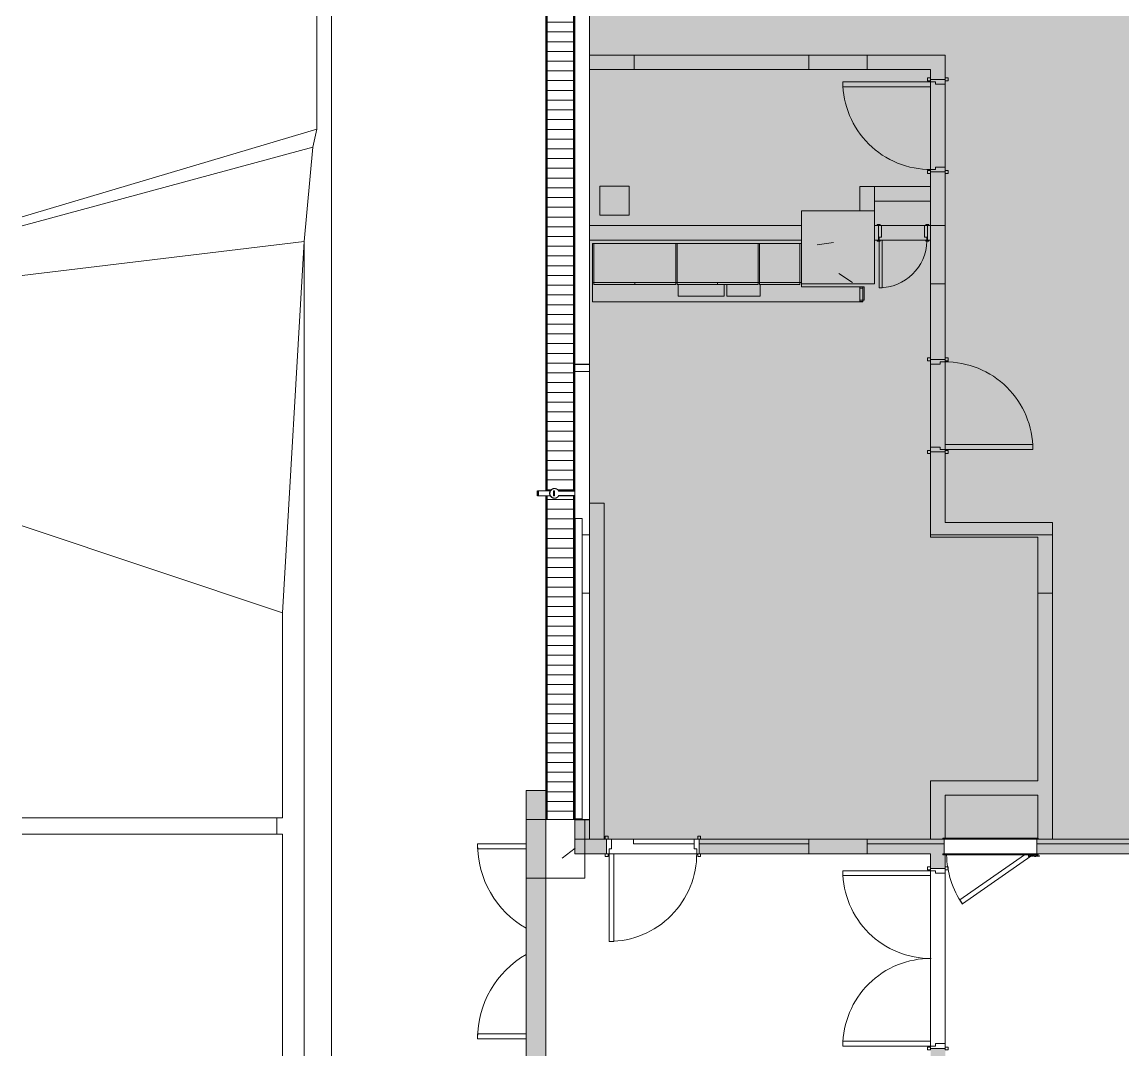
# Model space of a CAD drawing. Header units: millimetres. Extents: x -57519 to 497916, y -349472 to 446842.
# Drawn here: x 431770 to 443070, y 31742 to 42297 of the extents above; entities that cross this region are included whole.
import ezdxf

# ---------------------------------------------------------------- set-up
doc = ezdxf.new("R2010")
doc.units = ezdxf.units.MM
for name, color, linetype, lineweight in [('A-DETL-GENF', 92, 'Continuous', 5), ('A-DETL-THIN', 151, 'Continuous', 9), ('A-DOOR', 31, 'Continuous', 5), ('A-DOOR-FRAM', 31, 'Continuous', 5), ('A-FLOR', 192, 'Continuous', 5), ('A-GENM', 13, 'Continuous', 5), ('A-GLAZ-CWMG', 51, 'Continuous', 20), ('A-WALL', 113, 'Continuous', 20), ('A-WALL-PATT', 111, 'Continuous', 20), ('I-FURN', 30, 'Continuous', 5), ('Q-CASE', 31, 'Continuous', 5), ('S-BEAM', 12, 'Continuous', 20), ('S-COLS', 52, 'Continuous', 20), ('S-STRS', 31, 'Continuous', 5)]:
    doc.layers.add(name, color=color, linetype=linetype, lineweight=lineweight)
pattern_1 = [(50, (399805.4, 0), (3643.68, -318.78), [381, -4191]), (355, (399805.4, 0), (-704.86, 3821.14), [304.8, -3352.8]), (100.451, (400109, -26.6), (2938.85, 3502.33), [323.8, -3561.8]), (46.184, (399805.4, 1016), (5421.58, -840.86), [571.5, -6286.5]), (96.636, (400257, 946), (4748.05, 4948.55), [485.7, -5342.7]), (351.184, (399805.4, 1016), (4748.1, 4948.5), [457.2, -5029.2]), (21, (400313.4, 762), (3032.29, -2045.3), [381, -4191]), (326, (400313.4, 762), (1236.04, 3683.76), [304.8, -3352.8]), (71.451, (400566, 591.6), (4268.34, 1638.42), [323.8, -3561.8]), (37.5, (399805.4, 0), (61.772, 1691.1), [167.64, -3144.52, 167.64, -3235.96, -3365.5]), (37.5, (399805.4, 0), (61.772, 1691.1), [-6715.76, 167.64, -3197.86]), (7.5, (399805.4, 0), (1336.393, 2003.61), [167.64, -1772.92, 167.64, -3068.32, -1282.7]), (7.5, (399805.4, 0), (1336.393, 2003.61), [-5176.52, 167.64, -1115.06]), (327.5, (398672.6, 0), (2711.818, -114.58), [167.64, -1102.36, 167.64, -3794.76, -5257.8]), (327.5, (398672.6, 0), (2711.818, -114.58), [-5232.4, 167.64, -5090.16]), (317.5, (398164.6, 0), (2962.59, 508.53), [167.64, -1483.36, 167.64, -2463.8, -3733.8]), (317.5, (398164.6, 0), (2962.59, 508.53), [-4282.44, 167.64, -3566.16])]

# ---------------------------------------------------------------- blocks, each defined once
blk = doc.blocks.new('DLN-Double Door__X03_ - _M50_2000 x 2450 _WH_-V919-1_F SINGLE OCCUPANCY DIAGRAM')
at = {"layer": 'A-DOOR', "color": 253}
for p, q in [((-1000, -575), (-1000, -1075)), ((-950, -1075), (-950, -575)), ((950, -1075), (950, -575)), ((1000, -575), (1000, -1075)), ((-1000, -1075), (-950, -1075)), ((1000, -1075), (950, -1075))]:
    blk.add_line(p, q, dxfattribs=at)
for centre, start, end in [((-1000, -75), 270, 329.9692), ((1000, -75), 210.0308, 270)]:
    blk.add_arc(centre, 1000, start, end, dxfattribs=at)
blk = doc.blocks.new('DLN-Double Door__X03_ - _M31_1800 x 2450 _WH_-16954920-1_F SINGLE OCCUPANCY DIAGRAM')
at = {"layer": 'A-DOOR', "color": 253}
for p, q in [((-850, -75), (-900, -75)), ((-900, -75), (-900, -975)), ((-850, -975), (-850, -75)), ((850, -75), (900, -75)), ((850, -975), (850, -75)), ((900, -75), (900, -975)), ((-900, -975), (-850, -975)), ((900, -975), (850, -975))]:
    blk.add_line(p, q, dxfattribs=at)
for centre, start, end in [((-900, -75), 270, 0.5), ((900, -75), 179.5, 270)]:
    blk.add_arc(centre, 900, start, end, dxfattribs=at)
at = {"layer": 'A-DOOR-FRAM', "color": 253}
for p, q in [((-910, 105), (-940, 105)), ((-940, 105), (-940, 75)), ((-940, 75), (-910, 75)), ((-875, 75), (-925, 75)), ((-925, 75), (-925, -75)), ((-910, 75), (-910, 105)), ((-875, -25), (-875, 75)), ((875, 75), (875, -25)), ((925, 75), (875, 75)), ((940, 105), (910, 105)), ((910, 105), (910, 75)), ((910, 75), (940, 75)), ((925, -75), (925, 75)), ((940, 75), (940, 105)), ((-910, -75), (-940, -75)), ((-940, -75), (-940, -105)), ((-940, -105), (-910, -105)), ((-925, -75), (-900, -75)), ((-910, -105), (-910, -75)), ((-900, -75), (-900, -25)), ((-900, -25), (-875, -25)), ((875, -25), (900, -25)), ((900, -25), (900, -75)), ((900, -75), (925, -75)), ((940, -75), (910, -75)), ((910, -75), (910, -105)), ((910, -105), (940, -105)), ((940, -105), (940, -75))]:
    blk.add_line(p, q, dxfattribs=at)
blk = doc.blocks.new('DLN-Single Door__X01_ - _M01_ 900 x 2450 _WH_-16935545-1_F SINGLE OCCUPANCY DIAGRAM')
at = {"layer": 'A-DOOR', "color": 191}
for p, q in [((-460, 105), (-490, 105)), ((-490, 105), (-490, 75)), ((-490, 75), (-460, 75)), ((-460, 75), (-460, 105)), ((490, 105), (460, 105)), ((460, 105), (460, 75)), ((460, 75), (490, 75)), ((490, 75), (490, 105)), ((-460, -75), (-490, -75)), ((-490, -75), (-490, -105)), ((-490, -105), (-460, -105)), ((-460, -105), (-460, -75)), ((-400, -75), (-450, -75)), ((-450, -75), (-450, -975)), ((-400, -975), (-400, -75)), ((490, -75), (460, -75)), ((460, -75), (460, -105)), ((460, -105), (490, -105)), ((490, -105), (490, -75)), ((-450, -975), (-400, -975))]:
    blk.add_line(p, q, dxfattribs=at)
blk.add_arc((-450, -75), 900, 270, 0.5, dxfattribs=at)
at = {"layer": 'A-DOOR-FRAM', "color": 191}
for p, q in [((-425, 75), (-475, 75)), ((-475, 75), (-475, -75)), ((-425, -25), (-425, 75)), ((425, 75), (425, -25)), ((475, 75), (425, 75)), ((475, -75), (475, 75)), ((-475, -75), (-450, -75)), ((-450, -75), (-450, -25)), ((-450, -25), (-425, -25)), ((425, -25), (450, -25)), ((450, -25), (450, -75)), ((450, -75), (475, -75))]:
    blk.add_line(p, q, dxfattribs=at)
blk = doc.blocks.new('DLN-Single Door__X01_ - _M05_ 900 x 2450 _WH_-V968-1_F SINGLE OCCUPANCY DIAGRAM')
at = {"layer": 'A-DOOR', "color": 191}
for p, q in [((-460, 105), (-490, 105)), ((-490, 105), (-490, 75)), ((-490, 75), (-460, 75)), ((-460, 75), (-460, 105)), ((490, 105), (460, 105)), ((460, 105), (460, 75)), ((460, 75), (490, 75)), ((490, 75), (490, 105))]:
    blk.add_line(p, q, dxfattribs=at)
at = {"layer": 'A-DOOR', "color": 253}
for p, q in [((-460, -75), (-490, -75)), ((-490, -75), (-490, -105)), ((-490, -105), (-460, -105)), ((-460, -105), (-460, -75)), ((-400, -75), (-450, -75)), ((-450, -75), (-450, -975)), ((-400, -975), (-400, -75)), ((490, -75), (460, -75)), ((460, -75), (460, -105)), ((460, -105), (490, -105)), ((490, -105), (490, -75)), ((-450, -975), (-400, -975))]:
    blk.add_line(p, q, dxfattribs=at)
blk.add_arc((-450, -75), 900, 270, 0.5, dxfattribs=at)
at = {"layer": 'A-DOOR-FRAM', "color": 191}
for p, q in [((-425, 75), (-475, 75)), ((475, 75), (425, 75))]:
    blk.add_line(p, q, dxfattribs=at)
at = {"layer": 'A-DOOR-FRAM', "color": 253}
for p, q in [((-475, 75), (-475, -75)), ((-425, -25), (-425, 75)), ((425, 75), (425, -25)), ((475, -75), (475, 75)), ((-475, -75), (-450, -75)), ((-450, -75), (-450, -25)), ((-450, -25), (-425, -25)), ((425, -25), (450, -25)), ((450, -25), (450, -75)), ((450, -75), (475, -75))]:
    blk.add_line(p, q, dxfattribs=at)
blk = doc.blocks.new('Rectangular Mullion - DLN_8 x 75mm _WD_-16434437-1_F SINGLE OCCUPANCY DIAGRAM')
at = {"layer": 'A-GLAZ-CWMG', "lineweight": 5}
for p, q in [((37640, 37199), (37715, 37199)), ((37640, 34115), (37640, 37199)), ((37715, 34115), (37715, 37199)), ((37715, 34115), (37640, 34115))]:
    blk.add_line(p, q, dxfattribs=at)
blk = doc.blocks.new('Rectangular Mullion - DLN_75 x 150mm _WD_-STUR_ OPENING-18440581-1_F SINGLE OCCUPANCY DIAGRAM')
at = {"layer": 'A-GLAZ-CWMG', "color": 253, "lineweight": 5}
for p, q in [((-75, 75), (0, 75)), ((-75, -75), (-75, 75)), ((0, 75), (0, -75))]:
    blk.add_line(p, q, dxfattribs=at)
at = {"layer": 'A-GLAZ-CWMG', "color": 191, "lineweight": 5}
blk.add_line((0, -75), (-75, -75), dxfattribs=at)
blk = doc.blocks.new('Rectangular Mullion - DLN_135 x 150mm _WD_-STUR_ OPENING-18440606-1_F SINGLE OCCUPANCY DIAGRAM')
at = {"layer": 'A-GLAZ-CWMG', "color": 253, "lineweight": 5}
blk.add_line((37639, 44707), (37639, 43707), dxfattribs=at)
at = {"layer": 'A-GLAZ-CWMG', "color": 191, "lineweight": 5}
blk.add_line((37789, 43707), (37789, 44707), dxfattribs=at)
blk = doc.blocks.new('Rectangular Mullion - DLN_135 x 150mm _WD_-STUR_ OPENING-18440621-1_F SINGLE OCCUPANCY DIAGRAM')
at = {"layer": 'A-GLAZ-CWMG', "color": 253, "lineweight": 5}
for p, q in [((37639, 39707), (37639, 38782)), ((37639, 38782), (37789, 38782))]:
    blk.add_line(p, q, dxfattribs=at)
at = {"layer": 'A-GLAZ-CWMG', "color": 191, "lineweight": 5}
blk.add_line((37789, 38782), (37789, 39707), dxfattribs=at)
blk = doc.blocks.new('DLN-Access Panel__AP02_ - _AP02a_ 900 x 1100 _WH_-14594547-1_F SINGLE OCCUPANCY DIAGRAM')
at = {"layer": 'A-DOOR', "color": 253}
for p, q in [((-414, 100), (287, 591)), ((287, 591), (316, 550)), ((316, 550), (-349, 85)), ((-465, 100), (-503, 100)), ((-503, 100), (-503, 95)), ((-503, 95), (-465, 95)), ((-490, 75), (-490, 85)), ((490, 85), (-490, 85)), ((-490, 75), (490, 75)), ((-465, 97), (-465, 85)), ((-450, 85), (-450, 97)), ((-405, 100), (-443, 100)), ((-443, 100), (-443, 95)), ((-443, 95), (-405, 95)), ((-436, 85), (-421, 95)), ((-405, 97), (-405, 85)), ((-390, 85), (-390, 97)), ((490, 75), (490, 85))]:
    blk.add_line(p, q, dxfattribs=at)
at = {"layer": 'A-DOOR', "color": 191}
for p, q in [((-490, -85), (-490, -75)), ((490, -75), (-490, -75)), ((-490, -85), (490, -85)), ((490, -85), (490, -75))]:
    blk.add_line(p, q, dxfattribs=at)
at = {"layer": 'A-DOOR', "color": 253}
for centre, radius, start, end in [((-450, 75), 900, 0.6535, 35), ((-458, 97), 7.5, 360, 160.5288), ((-458, 97), 7.5, 360, 180), ((-458, 97), 2, 0, 180), ((-398, 97), 7.5, 360, 160.5288), ((-398, 97), 7.5, 360, 180), ((-398, 97), 2, 0, 180)]:
    blk.add_arc(centre, radius, start, end, dxfattribs=at)
at = {"layer": 'A-DOOR-FRAM', "color": 253}
for p, q in [((-475, 75), (-475, -75)), ((475, 75), (475, -75))]:
    blk.add_line(p, q, dxfattribs=at)
blk = doc.blocks.new('DLN_Counter-03 - 2850 _W_-14682126-1_F SINGLE OCCUPANCY DIAGRAM')
at = {"layer": 'I-FURN', "color": 191}
for p, q in [((-1350, -400), (-1350, 0)), ((-511, 0), (-1350, 0)), ((-511, 0), (-511, -400)), ((-496, -400), (-496, 0)), ((335, 0), (-496, 0)), ((335, 0), (335, -400)), ((350, -400), (350, 0)), ((765, 0), (350, 0)), ((765, 0), (765, -400)), ((-1365, -400), (-1365, 0)), ((-1365, 0), (-1350, 0)), ((-1350, 0), (-1350, -400)), ((-511, -400), (-511, 0)), ((-511, 0), (-496, 0)), ((-496, 0), (-496, -400)), ((335, -400), (335, 0)), ((335, 0), (350, 0)), ((350, 0), (350, -400)), ((765, -400), (765, 0)), ((765, 0), (780, 0)), ((780, 0), (780, -400)), ((-1365, -400), (-1350, -400)), ((-1365, -400), (-1365, -600)), ((-1350, -400), (-511, -400)), ((-1350, -420), (-1350, -400)), ((-1350, -400), (-931, -400)), ((-1350, -420), (-931, -420)), ((-931, -400), (-931, -420)), ((-931, -420), (-931, -400)), ((-931, -400), (-511, -400)), ((-931, -420), (-511, -420)), ((-511, -400), (-511, -420)), ((-511, -400), (-496, -400)), ((-496, -400), (335, -400)), ((-496, -420), (-496, -400)), ((-496, -400), (-81, -400)), ((-496, -420), (-81, -420)), ((-485, -540), (-485, -420)), ((-81, -400), (-81, -420)), ((-81, -420), (-81, -400)), ((-81, -400), (335, -400)), ((-81, -420), (335, -420)), ((-15, -420), (-15, -540)), ((15, -540), (15, -420)), ((335, -400), (335, -420)), ((335, -400), (350, -400)), ((350, -420), (350, -400)), ((350, -400), (765, -400)), ((350, -400), (765, -400)), ((350, -420), (765, -420)), ((355, -420), (355, -540)), ((765, -400), (765, -420)), ((765, -400), (780, -400)), ((780, -445), (780, -415)), ((1380, -445), (780, -445)), ((1380, -445), (1410, -445)), ((1380, -600), (1380, -445)), ((1410, -580), (1410, -445)), ((1410, -445), (1425, -445)), ((1425, -445), (1425, -580)), ((-15, -540), (-485, -540)), ((355, -540), (15, -540)), ((1380, -460), (1410, -460)), ((-1365, -600), (1380, -600)), ((1380, -580), (1410, -580)), ((1380, -595), (1410, -595)), ((1380, -600), (1410, -600)), ((1410, -580), (1410, -595)), ((1425, -580), (1410, -580)), ((1410, -595), (1410, -600))]:
    blk.add_line(p, q, dxfattribs=at)
blk = doc.blocks.new('DLN-Surface Channel-S1 - 300x150 _WD_-16397748-1_F SINGLE OCCUPANCY DIAGRAM')
at = {"layer": 'Q-CASE'}
h = blk.add_hatch(dxfattribs=at)
h.set_pattern_fill('FP_839', color=256, style=0, pattern_type=2)
h.set_pattern_definition([(270, (399805.45, 609.6), (100, 6e-15), [])])
h.paths.add_polyline_path([(23440, 135), (23302, 135), (23302, 120), (21300, 120), (21300, -135), (23440, -135), (23440, 120)], flags=0)
h.paths.add_polyline_path([(-5100, -135), (-5100, 135), (-8426, 135), (-8425, -19), (-8411, -32), (-8402, -54), (-8405, -77), (-8423, -100), (-8425, -108), (-8425, -135), (-5539, -135)], flags=0)
h.paths.add_polyline_path([(-8472, -17), (-8475, -17), (-8475, 135), (-23440, 135), (-23440, -135), (-8475, -134), (-8477, -100), (-8490, -87), (-8498, -65), (-8495, -42), (-8482, -23), (-8474, -18)], flags=0)
for p, q in [((-23440, 140), (-8474, 140)), ((-8474, 135), (-23440, 135)), ((-8426, 140), (-5100, 140)), ((-5100, 135), (-8426, 135)), ((-23440, -135), (-8475, -135)), ((-8475, -140), (-23440, -140)), ((-23440, -150), (-8475, -150)), ((-8425, -135), (-5100, -135)), ((-5100, -140), (-8425, -140)), ((-8425, -150), (-5400, -150))]:
    blk.add_line(p, q, dxfattribs=at)
blk = doc.blocks.new('Structural Framing 2 - Structural Framing 2-14365667-1_F SINGLE OCCUPANCY DIAGRAM')
at = {"layer": 'S-BEAM', "color": 191, "lineweight": 5}
for p, q in [((38246, 41957), (38246, 41807)), ((40039, 41807), (40039, 41957)), ((40639, 41807), (40639, 41957)), ((38246, 40207), (37789, 40207))]:
    blk.add_line(p, q, dxfattribs=at)
at = {"layer": 'S-BEAM', "color": 253, "lineweight": 5}
for p, q in [((37639, 38707), (37639, 37482)), ((37639, 37479), (37639, 37436)), ((37639, 37433), (37639, 37032)), ((37715, 37032), (37789, 37032)), ((37639, 34107), (37639, 36432)), ((37715, 36432), (37789, 36432)), ((37739, 34107), (37639, 34107)), ((37789, 34107), (37739, 34107)), ((40039, 33857), (40039, 33907)), ((40639, 33857), (40639, 33907)), ((40039, 33757), (40039, 33857)), ((40639, 33757), (40639, 33857))]:
    blk.add_line(p, q, dxfattribs=at)
blk = doc.blocks.new('DLN-Single Door - _AP11_ 450 x2000 _WH_-15258265-1_F SINGLE OCCUPANCY DIAGRAM')
at = {"layer": 'A-DOOR', "color": 191}
for p, q in [((-235, 85), (-265, 85)), ((-265, 85), (-265, 75)), ((-265, 75), (-235, 75)), ((-235, 75), (-235, 85)), ((265, 85), (235, 85)), ((235, 85), (235, 75)), ((235, 75), (265, 75)), ((265, 75), (265, 85)), ((-235, -75), (-265, -75)), ((-265, -75), (-265, -85)), ((-265, -85), (-235, -85)), ((-245, -85), (-245, -565)), ((-215, -75), (-235, -75)), ((-235, -85), (-235, -75)), ((-215, -565), (-215, -75)), ((265, -75), (235, -75)), ((235, -75), (235, -85)), ((235, -85), (265, -85)), ((265, -85), (265, -75)), ((-245, -565), (-215, -565))]:
    blk.add_line(p, q, dxfattribs=at)
blk.add_arc((-245, -75), 490, 270, 358.7894, dxfattribs=at)
at = {"layer": 'A-DOOR-FRAM', "color": 191}
for p, q in [((-220, 75), (-250, 75)), ((-250, 75), (-250, -75)), ((-220, -45), (-220, 75)), ((220, 75), (220, -45)), ((250, 75), (220, 75)), ((250, -75), (250, 75)), ((-250, -75), (-245, -75)), ((-245, -75), (-245, -45)), ((-245, -45), (-220, -45)), ((220, -45), (245, -45)), ((245, -45), (245, -75)), ((245, -75), (250, -75))]:
    blk.add_line(p, q, dxfattribs=at)
blk = doc.blocks.new('DLN_Banner hook - DLN_Banner hook-13170166-1_F SINGLE OCCUPANCY DIAGRAM')
at = {"layer": 'A-GENM', "color": 253}
for p, q in [((-25, 0), (-25, -167)), ((-25, 0), (-25, 0)), ((-25, 0), (-25, 0)), ((-24, 0), (-22, 0)), ((22, 0), (-22, 0)), ((-22, 0), (-22, -167)), ((22, -167), (22, 0)), ((22, 0), (25, 0)), ((25, 0), (24, 0)), ((25, -167), (25, 0)), ((25, -210), (-25, -210)), ((-25, -210), (-25, -220)), ((-25, -220), (25, -220)), ((25, -220), (25, -210)), ((-25, -375), (-25, -251)), ((25, -251), (25, -375)), ((25, -375), (-25, -375)), ((-25, -375), (-25, -385)), ((-25, -385), (25, -385)), ((-25, -385), (-25, -385)), ((-25, -386), (25, -386)), ((25, -385), (25, -375)), ((25, -385), (25, -385))]:
    blk.add_line(p, q, dxfattribs=at)
at = {"layer": 'A-GENM', "color": 253, "flags": 128}
for points in [[(-25, -167), (-27, -168), (-28, -169), (-30, -170), (-32, -171), (-33, -173), (-35, -174), (-36, -175), (-37, -177), (-39, -178), (-40, -180), (-41, -181), (-42, -183), (-43, -185), (-44, -187), (-45, -188), (-46, -190), (-47, -192), (-47, -194), (-48, -196), (-48, -198), (-49, -200), (-49, -202), (-50, -204), (-50, -206), (-50, -208), (-50, -210), (-50, -212), (-50, -214), (-50, -216), (-49, -218), (-49, -220), (-49, -222), (-48, -223), (-48, -225), (-47, -227), (-46, -229), (-45, -231), (-45, -233), (-44, -235), (-43, -236), (-41, -238), (-40, -240), (-39, -241), (-38, -243), (-36, -244), (-35, -246), (-34, -247), (-32, -248), (-31, -250), (-29, -251), (-27, -252), (-26, -253), (-24, -254), (-22, -255), (-20, -256), (-18, -256), (-17, -257), (-15, -258), (-13, -258), (-11, -259), (-9, -259), (-7, -260), (-5, -260), (-3, -260), (-1, -260), (0, -260)], [(0, -260), (2, -260), (4, -260), (6, -260), (8, -259), (10, -259), (12, -259), (14, -258), (16, -257), (18, -257), (19, -256), (21, -255), (23, -254), (25, -253), (27, -252), (28, -251), (30, -250), (31, -249), (33, -248), (34, -246), (36, -245), (37, -243), (39, -242), (40, -240), (41, -239), (42, -237), (43, -235), (44, -234), (45, -232), (46, -230), (47, -228), (47, -226), (48, -224), (48, -222), (49, -220), (49, -218), (50, -217), (50, -215), (50, -213), (50, -211), (50, -209), (50, -207), (50, -205), (49, -203), (49, -201), (49, -199), (48, -197), (48, -195), (47, -193), (46, -191), (45, -189), (45, -187), (44, -186), (43, -184), (42, -182), (40, -181), (39, -179), (38, -177), (37, -176), (35, -175), (34, -173), (32, -172), (31, -171), (29, -169), (27, -168), (26, -167), (25, -167)]]:
    blk.add_lwpolyline(points, dxfattribs=at)
at = {"layer": 'A-GENM', "color": 253}
for start, end in [(116.7332, 270), (270, 63.2668)]:
    blk.add_arc((0, -210), 48.5, start, end, dxfattribs=at)

msp = doc.modelspace()

# ---------------------------------------------------------------- hatches: boundary and pattern name
at = {"layer": 'A-DETL-GENF', "transparency": 33554585}
msp.add_hatch(color=201, dxfattribs=at).paths.add_polyline_path([(488604.7, 23590.5), (488604.7, 34332.5), (487469.7, 34332.5), (487469.7, 39682.5), (486244.7, 39682.5), (486244.7, 52007.5), (462944.7, 52007.5), (462944.7, 45707.5), (437594.7, 45707.5), (437594.7, 33907.5), (444694.7, 33907.5), (444694.7, 31607.5), (476494.7, 31607.5), (476494.7, 29767.5), (475294.7, 29767.5), (475294.7, 27367.5), (476494.7, 27367.5), (476494.7, 26157.5), (478644.7, 26157.5), (478644.7, 23590.5), (487915.4, 23590.5)], flags=0)
at = {"layer": 'A-WALL-PATT', "lineweight": 5, "transparency": 33554432}
for points in [[(437679.7, 33907.5), (437744.7, 33907.5), (437744.7, 37357.5), (437594.7, 37357.5), (437594.7, 33907.5)], [(437594.7, 33907.5), (437594.7, 34107.5), (437444.7, 34107.5), (437444.7, 33907.5)], [(437444.7, 33757.5), (437769.7, 33757.5), (437769.7, 33907.5), (437444.7, 33907.5)]]:
    msp.add_hatch(color=253, dxfattribs=at).paths.add_polyline_path(points, flags=0)
at = {"layer": 'A-WALL-PATT', "lineweight": 5}
msp.add_hatch(color=253, dxfattribs=at).paths.add_polyline_path([(437144.7, 7407.5), (437144.7, 34407.5), (436944.7, 34407.5), (436944.7, 29012.5), (436994.7, 29012.5), (436994.7, 29002.5), (436944.7, 29002.5), (436944.7, 23612.5), (436994.7, 23612.5), (436994.7, 23602.5), (436944.7, 23602.5), (436944.7, 18212.5), (436994.7, 18212.5), (436994.7, 18202.5), (436944.7, 18202.5), (436944.7, 12812.5), (436994.7, 12812.5), (436994.7, 12802.5), (436944.7, 12802.5), (436944.7, 7407.5)], flags=0)
at = {"layer": 'A-WALL-PATT', "lineweight": 5, "transparency": 33554432}
h = msp.add_hatch(color=253, dxfattribs=at)
h.paths.add_polyline_path([(438719.7, 33757.5), (441234.7, 33757.5), (441234.7, 33907.5), (438719.7, 33907.5), (438719.7, 33807.5)], flags=0)
h.paths.add_polyline_path([(442199.7, 33757.5), (446769.7, 33757.5), (446769.7, 33907.5), (442184.7, 33907.5), (442184.7, 33757.5)], flags=0)
h.paths.add_polyline_path([(447719.7, 33757.5), (448894.7, 33757.5), (448894.7, 33907.5), (447719.7, 33907.5), (447719.7, 33857.5)], flags=0)
h = msp.add_hatch(color=253, dxfattribs=at)
h.paths.add_polyline_path([(441094.7, 31607.5), (441244.7, 31607.5), (441244.7, 31757.5), (441094.7, 31757.5), (441094.7, 31688.2)], flags=0)
h.paths.add_polyline_path([(441219.7, 33607.5), (441244.7, 33607.5), (441244.7, 33747.5), (441219.7, 33747.5), (441219.7, 33757.5), (441094.7, 33757.5), (441094.7, 33607.5), (441144.7, 33607.5)], flags=0)
at = {"layer": 'S-COLS', "lineweight": 5}
h = msp.add_hatch(dxfattribs=at)
h.set_pattern_fill('FP_846', color=253, style=0, pattern_type=2)
h.set_pattern_definition(pattern_1)
h.paths.add_polyline_path([(440519.7, 39607.5), (440519.7, 40357.5), (439769.7, 40357.5), (439769.7, 39607.5), (440142.3, 39607.5)], flags=0)
h = msp.add_hatch(dxfattribs=at)
h.set_pattern_fill('FP_846', color=253, style=0, pattern_type=2)
h.set_pattern_definition(pattern_1)
h.paths.add_polyline_path([(436944.7, 33507.5), (437544.7, 33507.5), (437544.7, 34107.5), (436944.7, 34107.5), (436944.7, 34005.7)], flags=0)

# ---------------------------------------------------------------- linework, layer by layer
at = {"layer": 'A-DETL-THIN', "lineweight": 5}
for p, q in [((437594.7, 45707.5), (437594.7, 33907.5)), ((437594.7, 33907.5), (444694.7, 33907.5))]:
    msp.add_line(p, q, dxfattribs=at)
at = {"layer": 'A-FLOR'}
for p, q in [((437144.7, 52457.4), (437144.7, 37482.5)), ((434794.8, 51475.3), (434794.7, 41195.8)), ((434944.4, 5557.5), (434944.8, 51475.3)), ((437594.7, 42116.8), (437594.7, 41957.5)), ((437594.7, 41957.5), (441244.7, 41957.5)), ((441094.7, 41807.5), (437594.7, 41807.5)), ((437594.7, 41807.5), (437594.7, 40207.5)), ((434794.7, 41195.8), (431769.7, 40295.3)), ((434794.7, 41195.8), (434754.7, 41012.5)), ((431769.7, 40204.2), (434754.7, 41012.5)), ((434754.7, 41012.5), (434664.7, 40041.7)), ((441094.7, 40207.5), (441094.7, 40742.5)), ((437699.7, 40312.5), (437699.7, 40612.5)), ((437699.7, 40612.5), (437999.7, 40612.5)), ((437999.7, 40612.5), (437999.7, 40312.5)), ((437999.7, 40312.5), (437699.7, 40312.5)), ((437594.7, 40207.5), (439769.7, 40207.5)), ((439769.7, 40207.5), (437594.7, 40207.5)), ((441244.7, 40207.5), (441094.7, 40207.5)), ((434664.7, 40041.7), (431769.7, 39693.9)), ((434444.7, 36231.9), (434664.7, 40041.7)), ((439769.7, 40057.5), (437594.7, 40057.5)), ((437594.7, 40057.5), (437594.7, 39799.4)), ((440561.7, 40057.5), (440519.7, 40057.5)), ((441094.7, 40057.5), (441061.7, 40057.5)), ((441094.7, 38847.5), (441094.7, 40057.5)), ((441094.7, 39607.5), (441244.7, 39607.5)), ((437444.7, 38707.5), (437444.7, 37481.9)), ((437594.7, 38707.5), (437594.7, 33907.5)), ((437144.7, 37432.5), (437144.7, 34407.5)), ((437444.7, 37479.3), (437444.7, 37435.7)), ((437444.7, 37433.3), (437444.7, 34107.5)), ((431769.7, 37123.5), (434444.7, 36231.9)), ((441244.7, 37157.5), (442344.7, 37157.5)), ((442344.7, 37157.5), (442344.7, 33907.5)), ((437444.7, 37032.5), (437444.7, 36432.5)), ((437594.7, 37032.5), (437520.1, 37032.5)), ((442344.7, 37032.5), (441094.7, 37032.5)), ((442194.7, 37007.5), (441094.7, 37007.5)), ((442194.7, 34507.5), (442194.7, 37007.5)), ((437520.1, 36432.5), (437594.7, 36432.5)), ((442194.7, 36432.5), (442344.7, 36432.5)), ((434444.7, 36231.9), (434444.7, 34124.6)), ((441094.7, 33907.5), (441094.7, 34507.5)), ((441094.7, 34507.5), (442194.7, 34507.5)), ((442194.7, 34357.5), (441244.7, 34357.5)), ((441244.7, 34357.5), (441244.7, 33917.5)), ((442194.7, 33917.5), (442194.7, 34357.5)), ((434444.7, 34124.6), (431769.7, 34124.6)), ((437594.7, 34107.5), (437144.7, 34107.5)), ((431769.7, 33957.6), (434444.7, 33957.6)), ((434444.7, 33957.6), (434444.7, 15846.6)), ((437754.7, 33907.5), (438664.8, 33907.5)), ((438044.7, 33857.5), (438044.7, 33907.5)), ((438734.7, 33907.5), (441094.7, 33907.5)), ((442184.7, 33907.5), (442194.7, 33907.5)), ((442344.7, 33907.5), (446754.7, 33907.5)), ((438664.8, 33857.5), (438044.7, 33857.5)), ((439844.7, 33857.5), (438719.7, 33857.5)), ((439844.7, 33757.5), (439844.7, 33857.5)), ((441234.7, 33857.5), (440444.7, 33857.5)), ((440444.7, 33857.5), (440444.7, 33757.5)), ((446769.7, 33857.5), (442184.7, 33857.5)), ((437754.7, 33757.5), (437544.7, 33757.5)), ((441244.7, 33747.5), (441244.7, 33607.5))]:
    msp.add_line(p, q, dxfattribs=at)
at = {"layer": 'A-WALL', "color": 191, "lineweight": 5}
for p, q in [((437594.7, 42116.8), (437594.7, 39799.4)), ((441244.7, 41722.5), (441244.7, 41957.5)), ((441094.7, 41807.5), (441094.7, 41722.5)), ((441094.7, 41707.5), (441244.7, 41707.5)), ((441094.7, 40782.5), (441094.7, 41682.5)), ((441244.7, 41657.5), (441244.7, 40807.5)), ((441244.7, 40757.5), (441094.7, 40757.5)), ((441244.7, 38847.5), (441244.7, 40742.5)), ((440369.7, 40607.5), (440369.7, 40357.5)), ((440519.7, 40607.5), (440369.7, 40607.5)), ((441094.7, 40607.5), (440519.7, 40607.5)), ((440519.7, 40357.5), (440519.7, 40607.5)), ((440519.7, 40457.5), (441094.7, 40457.5)), ((440369.7, 40357.5), (440519.7, 40357.5)), ((437594.7, 40207.5), (437594.7, 40057.5)), ((439769.7, 40057.5), (439769.7, 40207.5)), ((440546.7, 40207.5), (440519.7, 40207.5)), ((440519.7, 40207.5), (440519.7, 40057.5)), ((440561.7, 40057.5), (440561.7, 40207.5)), ((440591.7, 40207.5), (441031.7, 40207.5)), ((441061.7, 40207.5), (441061.7, 40057.5)), ((441094.7, 40207.5), (441076.7, 40207.5)), ((441094.7, 40207.5), (441094.7, 40057.5)), ((441056.7, 40057.5), (440566.7, 40057.5)), ((441094.7, 38832.5), (441244.7, 38832.5)), ((441094.7, 37932.5), (441094.7, 38782.5)), ((441244.7, 38807.5), (441244.7, 37907.5)), ((437594.7, 38707.5), (437594.7, 33907.5)), ((441244.7, 37882.5), (441094.7, 37882.5)), ((441094.7, 37867.5), (441094.7, 37007.5)), ((441244.7, 37157.5), (441244.7, 37867.5)), ((437744.7, 37357.5), (437594.7, 37357.5)), ((437744.7, 33907.5), (437744.7, 37357.5)), ((441094.7, 34507.5), (441094.7, 33907.5)), ((441244.7, 33917.5), (441244.7, 34357.5)), ((441219.7, 33907.5), (441094.7, 33907.5)), ((442344.7, 33907.5), (442199.7, 33907.5))]:
    msp.add_line(p, q, dxfattribs=at)
at = {"layer": 'A-WALL', "color": 253, "lineweight": 5}
for p, q in [((437444.7, 38707.5), (437444.7, 37481.9)), ((437444.7, 37479.3), (437444.7, 37435.7)), ((437444.7, 33757.5), (437444.7, 37433.3)), ((437444.7, 34107.5), (437594.7, 34107.5)), ((437754.7, 33907.5), (437444.7, 33907.5)), ((437769.7, 33757.5), (437769.7, 33907.5)), ((438719.7, 33907.5), (438719.7, 33757.5)), ((437444.7, 33757.5), (437544.7, 33757.5)), ((438694.7, 33757.5), (437794.7, 33757.5)), ((438734.7, 33757.5), (441094.7, 33757.5)), ((441094.7, 33757.5), (441094.7, 33622.5)), ((442199.7, 33757.5), (444544.7, 33757.5)), ((441094.7, 33607.5), (441244.7, 33607.5)), ((441094.7, 31782.5), (441094.7, 33582.5)), ((441244.7, 33557.5), (441244.7, 31807.5)), ((441244.7, 31757.5), (441094.7, 31757.5))]:
    msp.add_line(p, q, dxfattribs=at)
at = {"layer": 'A-WALL', "color": 53}
for p, q in [((437144.7, 34407.5), (436944.7, 34407.5)), ((436944.7, 34407.5), (436944.7, 29012.5)), ((437144.7, 12607.5), (437144.7, 34407.5))]:
    msp.add_line(p, q, dxfattribs=at)
at = {"layer": 'S-COLS', "color": 221}
for p, q in [((440519.7, 40357.5), (439769.7, 40357.5)), ((439769.7, 40357.5), (439769.7, 40022.5)), ((440519.7, 39607.5), (440519.7, 40357.5)), ((439769.7, 39622.5), (439769.7, 39607.5)), ((439769.7, 39607.5), (440519.7, 39607.5))]:
    msp.add_line(p, q, dxfattribs=at)
at = {"layer": 'S-COLS', "color": 53}
for p, q in [((437544.7, 34107.5), (436944.7, 34107.5)), ((436944.7, 34107.5), (436944.7, 33507.5)), ((437544.7, 33507.5), (437544.7, 34107.5)), ((436944.7, 33507.5), (437544.7, 33507.5))]:
    msp.add_line(p, q, dxfattribs=at)
at = {"layer": 'S-STRS'}
for p, q in [((434944.7, 41882.4), (434944.7, 49057.5)), ((434664.7, 40021.7), (434664.7, 40041.7)), ((434664.7, 5230.8), (434664.7, 40021.7)), ((434384.7, 33957.6), (434384.7, 34124.6))]:
    msp.add_line(p, q, dxfattribs=at)

# ---------------------------------------------------------------- block references
at = {"layer": 'A-DOOR', "color": 191}
for p, rotation in [((441169.7, 41232.5), 270), ((441169.7, 38357.5), 89.99999999999999)]:
    msp.add_blockref('DLN-Single Door__X01_ - _M01_ 900 x 2450 _WH_-16935545-1_F SINGLE OCCUPANCY DIAGRAM', p, dxfattribs=dict(at, rotation=rotation))
for name, p in [('DLN-Single Door - _AP11_ 450 x2000 _WH_-15258265-1_F SINGLE OCCUPANCY DIAGRAM', (440811.7, 40132.5)), ('DLN-Single Door__X01_ - _M05_ 900 x 2450 _WH_-V968-1_F SINGLE OCCUPANCY DIAGRAM', (438244.7, 33832.5))]:
    msp.add_blockref(name, p, dxfattribs=at)
at = {"layer": 'A-DOOR', "color": 253}
for name, p, rotation in [('DLN-Access Panel__AP02_ - _AP02a_ 900 x 1100 _WH_-14594547-1_F SINGLE OCCUPANCY DIAGRAM', (441709.7, 33832.5), 180), ('DLN-Double Door__X03_ - _M50_2000 x 2450 _WH_-V919-1_F SINGLE OCCUPANCY DIAGRAM', (437519.7, 32857.5), 270.0000000000002), ('DLN-Double Door__X03_ - _M31_1800 x 2450 _WH_-16954920-1_F SINGLE OCCUPANCY DIAGRAM', (441169.7, 32682.5), 270)]:
    msp.add_blockref(name, p, dxfattribs=dict(at, rotation=rotation))
at = {"layer": 'A-GENM', "color": 253, "rotation": 269.9999999999998}
msp.add_blockref('DLN_Banner hook - DLN_Banner hook-13170166-1_F SINGLE OCCUPANCY DIAGRAM', (437444.7, 37457.5), dxfattribs=at)
at = {"layer": 'A-GLAZ-CWMG', "color": 191, "lineweight": 5}
for name, p in [('Rectangular Mullion - DLN_135 x 150mm _WD_-STUR_ OPENING-18440606-1_F SINGLE OCCUPANCY DIAGRAM', (399805.4, -2000)), ('Rectangular Mullion - DLN_135 x 150mm _WD_-STUR_ OPENING-18440606-1_F SINGLE OCCUPANCY DIAGRAM', (399805.4, -3000)), ('Rectangular Mullion - DLN_135 x 150mm _WD_-STUR_ OPENING-18440606-1_F SINGLE OCCUPANCY DIAGRAM', (399805.4, -4000)), ('Rectangular Mullion - DLN_135 x 150mm _WD_-STUR_ OPENING-18440621-1_F SINGLE OCCUPANCY DIAGRAM', (399805.4, 0))]:
    msp.add_blockref(name, p, dxfattribs=at)
at = {"layer": 'A-GLAZ-CWMG', "color": 253, "lineweight": 5, "extrusion": (0, 0, -1), "rotation": 270.0000000000001}
msp.add_blockref('Rectangular Mullion - DLN_75 x 150mm _WD_-STUR_ OPENING-18440581-1_F SINGLE OCCUPANCY DIAGRAM', (-437519.7, 38707.5), dxfattribs=at)
at = {"layer": 'A-GLAZ-CWMG', "lineweight": 5}
msp.add_blockref('Rectangular Mullion - DLN_8 x 75mm _WD_-16434437-1_F SINGLE OCCUPANCY DIAGRAM', (399805.4, 0), dxfattribs=at)
at = {"layer": 'I-FURN', "color": 191}
msp.add_blockref('DLN_Counter-03 - 2850 _W_-14682126-1_F SINGLE OCCUPANCY DIAGRAM', (438989.7, 40022.5), dxfattribs=at)
at = {"layer": 'Q-CASE', "rotation": 270.0000000000001}
msp.add_blockref('DLN-Surface Channel-S1 - 300x150 _WD_-16397748-1_F SINGLE OCCUPANCY DIAGRAM', (437294.7, 29007.4), dxfattribs=at)
at = {"layer": 'S-BEAM', "color": 253, "lineweight": 5}
msp.add_blockref('Structural Framing 2 - Structural Framing 2-14365667-1_F SINGLE OCCUPANCY DIAGRAM', (399805.4, 0), dxfattribs=at)

doc.saveas('drawing.dxf')
